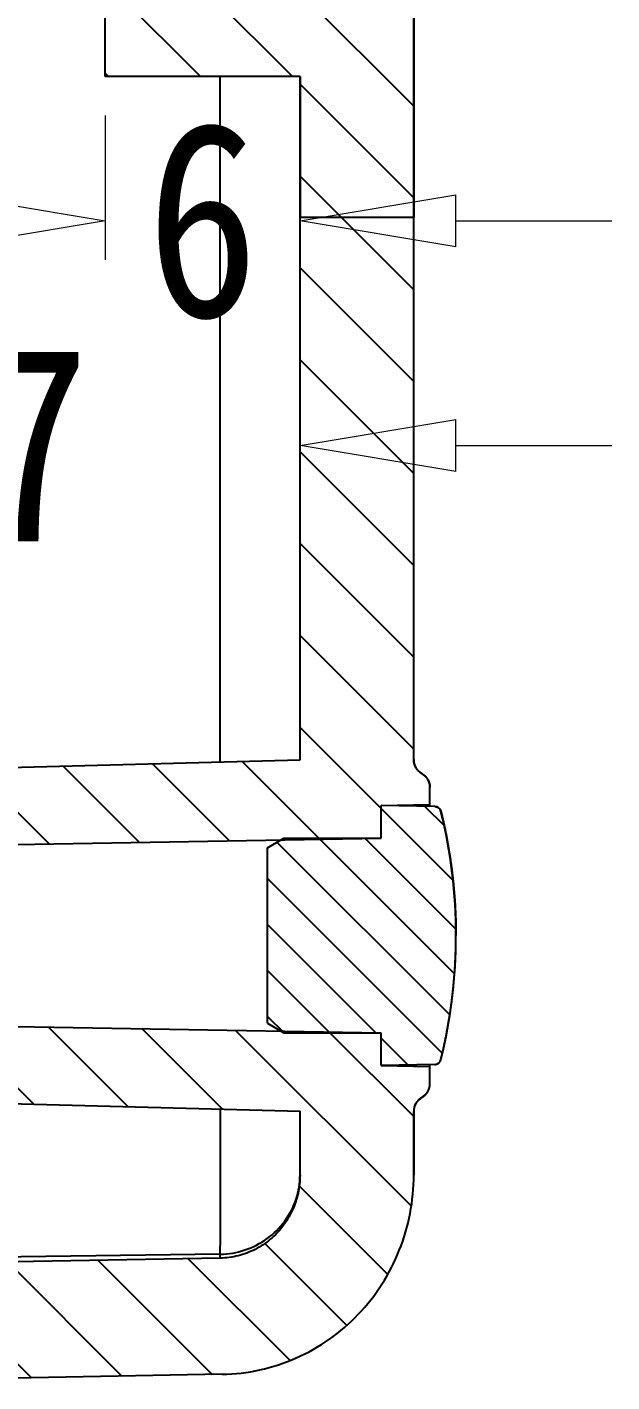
# Model space of a CAD drawing. Header units: millimetres. Extents: x 1786 to 2940, y -3417 to -1928.
# Drawn here: x 2623.48 to 2641.48, y -3020.15 to -2978.44 of the extents above; entities that cross this region are included whole.
import ezdxf

# ---------------------------------------------------------------- set-up
doc = ezdxf.new("R2010")
doc.units = ezdxf.units.MM
doc.layers.add('dim', color=3, linetype='Continuous', lineweight=9)
doc.styles.add('FFS', font='', dxfattribs={"width": 0.85})
doc.styles.get('FFS').set_extended_font_data('FangSong_GB2312')
doc.dimstyles.new('YanXiu', dxfattribs={"dimtxt": 2.5, "dimasz": 2.2, "dimexe": 1, "dimexo": 0.6, "dimgap": 0.66, "dimtad": 0, "dimzin": 9, "dimdsep": 46, "dimtxsty": 'FFS', "dimblk": 'CLOSEDBLANK', "dimcen": 0, "dimclrd": 256, "dimclre": 131, "dimclrt": 42, "dimazin": 2, "dimtfac": 1, "dimtofl": 0, "dimtmove": 0, "dimatfit": 3, "dimldrblk": 'CLOSEDBLANK', "dimfxl": 1, "dimlwd": 5, "dimlwe": 5, "dimarcsym": 0})

# ---------------------------------------------------------------- blocks, each defined once
blk = doc.blocks.new('_ClosedBlank')
at = {"color": 0, "linetype": 'ByBlock', "lineweight": -2}
for p, q in [((-1, 0.1667), (0, 0)), ((-1, 0.1667), (-1, -0.1667)), ((0, 0), (-1, -0.1667))]:
    blk.add_line(p, q, dxfattribs=at)
blk = doc.blocks.new('*D15')
at = {"layer": 'Defpoints', "color": 0, "transparency": 16777216}
for p in [(-50.276, 64.556), (-80.547, 59.373), (-50.276, 58.332)]:
    blk.add_point(p, dxfattribs=at)
at = {"layer": 'dim', "color": 131, "lineweight": 5, "transparency": 16777216}
for p, q in [((-80.547, 60.572), (-80.547, 65.756)), ((-50.276, 59.531), (-50.276, 65.756))]:
    blk.add_line(p, q, dxfattribs=at)
at = {"layer": 'dim', "lineweight": 5, "transparency": 16777216}
for p, q in [((-85.347, 64.556), (-90.147, 64.556)), ((-45.476, 64.556), (-40.676, 64.556))]:
    blk.add_line(p, q, dxfattribs=at)
at = {"layer": 'dim', "lineweight": 5, "transparency": 16777216, "xscale": 4.800000000000001, "yscale": 4.800000000000001, "zscale": 4.800000000000001}
blk.add_blockref('_ClosedBlank', (-80.547, 64.556), dxfattribs=at)
at = {"layer": 'dim', "lineweight": 5, "transparency": 16777216, "xscale": 4.800000000000001, "yscale": 4.800000000000001, "zscale": 4.800000000000001, "rotation": 180}
blk.add_blockref('_ClosedBlank', (-50.276, 64.556), dxfattribs=at)
at = {"layer": 'dim', "color": 42, "transparency": 16777216, "insert": (-65.412, 64.556), "char_height": 6, "attachment_point": 5, "style": 'FFS'}
blk.add_mtext('30.27', dxfattribs=at)
blk = doc.blocks.new('*D18')
at = {"layer": 'Defpoints', "color": 0, "transparency": 16777216}
for p in [(-56.276, 75.917), (-50.276, 75.917), (-56.276, 71.475)]:
    blk.add_point(p, dxfattribs=at)
at = {"layer": 'dim', "color": 131, "lineweight": 5, "transparency": 16777216}
for p, q in [((-56.276, 74.718), (-56.276, 70.275)), ((-50.276, 74.718), (-50.276, 70.275))]:
    blk.add_line(p, q, dxfattribs=at)
at = {"layer": 'dim', "lineweight": 5, "transparency": 16777216}
for p, q in [((-61.076, 71.475), (-65.876, 71.475)), ((-45.476, 71.475), (-40.676, 71.475))]:
    blk.add_line(p, q, dxfattribs=at)
at = {"layer": 'dim', "lineweight": 5, "transparency": 16777216, "xscale": 4.800000000000001, "yscale": 4.800000000000001, "zscale": 4.800000000000001}
blk.add_blockref('_ClosedBlank', (-56.276, 71.475), dxfattribs=at)
at = {"layer": 'dim', "lineweight": 5, "transparency": 16777216, "xscale": 4.800000000000001, "yscale": 4.800000000000001, "zscale": 4.800000000000001, "rotation": 180}
blk.add_blockref('_ClosedBlank', (-50.276, 71.475), dxfattribs=at)
at = {"layer": 'dim', "color": 42, "transparency": 16777216, "insert": (-53.276, 71.475), "char_height": 6, "attachment_point": 5, "style": 'FFS'}
blk.add_mtext('6', dxfattribs=at)
blk = doc.blocks.new('u231')
at = {"linetype": 'Continuous'}
h = blk.add_hatch(dxfattribs=at)
h.set_pattern_fill('DEFAULT__10', color=2, scale=2, angle=-45, style=0, pattern_type=0)
h.set_pattern_definition([(315, (-644.6682, -170.3484), (1.4142136, 1.4142136), [])])
edge = h.paths.add_edge_path()
edge.add_line((-66.276, 36.231), (-66.276, 37.56))
edge.add_line((-67.476, 37.624), (-66.276, 37.56))
edge.add_line((-67.476, 37.624), (-67.476, 39.277))
edge.add_line((-52.733, 39.54), (-67.476, 39.277))
edge.add_spline(control_points=[(-50.276, 42.097), (-50.276, 41.905), (-50.317, 41.534), (-50.496, 40.997), (-50.787, 40.513), (-51.176, 40.104), (-51.647, 39.791), (-52.176, 39.592), (-52.543, 39.543), (-52.733, 39.54)], knot_values=[0, 0, 0, 0, 0.142857, 0.285714, 0.428571, 0.571429, 0.714286, 0.857143, 1, 1, 1, 1], degree=3, periodic=0)
edge.add_line((-50.276, 42.097), (-50.276, 44.064))
edge.add_line((-76.226, 44.744), (-50.276, 44.064))
edge.add_line((-76.226, 44.744), (-76.226, 47.723))
edge.add_line((-76.226, 47.723), (-60.776, 47.588))
edge.add_line((-60.776, 46.7), (-60.776, 47.588))
edge.add_line((-60.776, 46.7), (-47.776, 46.473))
edge.add_line((-47.776, 45.469), (-47.776, 46.473))
edge.add_line((-47.776, 45.469), (-46.276, 45.443))
edge.add_line((-46.276, 44.919), (-46.276, 45.443))
edge.add_spline(control_points=[(-46.526, 44.486), (-46.368, 44.578), (-46.276, 44.736), (-46.276, 44.919)], knot_values=[0, 0, 0, 0, 1, 1, 1, 1], weights=[1, 0.910684, 0.910684, 1], degree=3, periodic=0)
edge.add_spline(control_points=[(-46.526, 44.486), (-46.685, 44.395), (-46.776, 44.236), (-46.776, 44.053)], knot_values=[0, 0, 0, 0, 1, 1, 1, 1], weights=[1, 0.910684, 0.910684, 1], degree=3, periodic=0)
edge.add_line((-46.776, 42.097), (-46.776, 44.053))
edge.add_spline(control_points=[(-52.672, 35.963), (-52.277, 35.97), (-51.505, 36.062), (-50.377, 36.43), (-49.35, 37.013), (-48.454, 37.785), (-47.725, 38.715), (-47.184, 39.768), (-46.851, 40.912), (-46.776, 41.696), (-46.776, 42.097)], knot_values=[0, 0, 0, 0, 0.125, 0.25, 0.375, 0.5, 0.625, 0.75, 0.875, 1, 1, 1, 1], degree=3, periodic=0)
edge.add_line((-52.672, 35.963), (-65.776, 35.729))
edge.add_line((-65.776, 35.729), (-65.776, 36.204))
edge.add_line((-66.276, 36.231), (-65.776, 36.204))
edge = h.paths.add_edge_path()
edge.add_line((-46.776, 54.892), (-46.776, 71.575))
edge.add_spline(control_points=[(-46.526, 54.459), (-46.685, 54.551), (-46.776, 54.709), (-46.776, 54.892)], knot_values=[0, 0, 0, 0, 1, 1, 1, 1], weights=[1, 0.910684, 0.910684, 1], degree=3, periodic=0)
edge.add_spline(control_points=[(-46.526, 54.459), (-46.368, 54.368), (-46.276, 54.209), (-46.276, 54.026)], knot_values=[0, 0, 0, 0, 1, 1, 1, 1], weights=[1, 0.910684, 0.910684, 1], degree=3, periodic=0)
edge.add_line((-46.276, 53.502), (-46.276, 54.026))
edge.add_line((-47.776, 53.476), (-46.276, 53.502))
edge.add_line((-47.776, 52.473), (-47.776, 53.476))
edge.add_line((-60.776, 52.246), (-47.776, 52.473))
edge.add_line((-60.776, 51.357), (-60.776, 52.246))
edge.add_line((-76.226, 51.223), (-60.776, 51.357))
edge.add_line((-76.226, 51.223), (-76.226, 54.201))
edge.add_line((-76.226, 54.201), (-50.276, 54.881))
edge.add_line((-50.276, 54.881), (-50.276, 71.575))
edge.add_line((-46.776, 71.575), (-50.276, 71.575))
edge = h.paths.add_edge_path()
edge.add_line((-46.776, 71.575), (-50.276, 71.575))
edge.add_line((-46.776, 71.575), (-50.276, 71.575))
edge = h.paths.add_edge_path()
edge.add_line((-46.776, 235.236), (-46.776, 198.686))
edge.add_line((-53.276, 198.573), (-46.776, 198.686))
edge.add_line((-53.276, 198.573), (-53.276, 171.508))
edge.add_line((-53.276, 171.508), (-51.276, 171.473))
edge.add_line((-51.276, 171.473), (-51.276, 169.973))
edge.add_line((-57.276, 169.973), (-51.276, 169.973))
edge.add_line((-57.276, 169.973), (-57.276, 164.973))
edge.add_line((-57.276, 164.973), (-51.276, 164.973))
edge.add_line((-51.276, 164.973), (-51.276, 163.823))
edge.add_spline(control_points=[(-51.276, 163.823), (-51.705, 163.823), (-52.115, 163.695), (-52.468, 163.452)], knot_values=[0, 0, 0, 0, 1, 1, 1, 1], weights=[1, 0.969892, 0.969892, 1], degree=3, periodic=0)
edge.add_line((-53.276, 163.438), (-52.468, 163.452))
edge.add_line((-53.276, 163.438), (-53.276, 159.638))
edge.add_line((-53.776, 159.638), (-53.276, 159.638))
edge.add_line((-53.776, 159.638), (-53.776, 156.473))
edge.add_line((-53.776, 156.473), (-53.276, 156.473))
edge.add_line((-53.276, 156.473), (-53.276, 146.532))
edge.add_line((-48.313, 146.446), (-53.276, 146.532))
edge.add_spline(control_points=[(-48.313, 146.446), (-48.095, 146.442), (-47.949, 146.278), (-47.971, 146.06)], knot_values=[0, 0, 0, 0, 1, 1, 1, 1], weights=[1, 0.784661, 0.784661, 1], degree=3, periodic=0)
edge.add_spline(control_points=[(-47.427, 134.266), (-48.188, 138.156), (-48.371, 142.116), (-47.971, 146.06)], knot_values=[0, 0, 0, 0, 1, 1, 1, 1], weights=[1, 0.992806, 0.992806, 1], degree=3, periodic=0)
edge.add_spline(control_points=[(-47.427, 134.266), (-47.065, 132.413), (-47.054, 130.526), (-47.396, 128.669)], knot_values=[0, 0, 0, 0, 1, 1, 1, 1], weights=[1, 0.988296, 0.988296, 1], degree=3, periodic=0)
edge.add_spline(control_points=[(-47.385, 114.009), (-48.288, 118.868), (-48.291, 123.809), (-47.396, 128.669)], knot_values=[0, 0, 0, 0, 1, 1, 1, 1], weights=[1, 0.988878, 0.988878, 1], degree=3, periodic=0)
edge.add_spline(control_points=[(-47.385, 114.009), (-47.047, 112.192), (-47.048, 110.344), (-47.386, 108.527)], knot_values=[0, 0, 0, 0, 1, 1, 1, 1], weights=[1, 0.988772, 0.988772, 1], degree=3, periodic=0)
edge.add_spline(control_points=[(-47.939, 97.973), (-48.219, 101.505), (-48.034, 105.043), (-47.386, 108.527)], knot_values=[0, 0, 0, 0, 1, 1, 1, 1], weights=[1, 0.994244, 0.994244, 1], degree=3, periodic=0)
edge.add_spline(control_points=[(-48.047, 97.692), (-47.969, 97.766), (-47.931, 97.866), (-47.939, 97.973)], knot_values=[0, 0, 0, 0, 1, 1, 1, 1], weights=[1, 0.934846, 0.934846, 1], degree=3, periodic=0)
edge.add_spline(control_points=[(-51.754, 89.967), (-51.509, 92.944), (-50.216, 95.637), (-48.047, 97.692)], knot_values=[0, 0, 0, 0, 1, 1, 1, 1], weights=[1, 0.956068, 0.956068, 1], degree=3, periodic=0)
edge.add_spline(control_points=[(-52.097, 89.646), (-51.908, 89.649), (-51.77, 89.778), (-51.754, 89.967)], knot_values=[0, 0, 0, 0, 1, 1, 1, 1], weights=[1, 0.827667, 0.827667, 1], degree=3, periodic=0)
edge.add_line((-52.097, 89.646), (-53.276, 89.625))
edge.add_line((-53.276, 89.625), (-53.276, 79.075))
edge.add_line((-53.276, 79.075), (-46.776, 78.961))
edge.add_line((-46.776, 78.961), (-46.776, 71.575))
edge.add_line((-46.776, 71.575), (-50.276, 71.575))
edge.add_line((-50.276, 75.917), (-50.276, 71.575))
edge.add_line((-50.276, 75.917), (-56.276, 75.917))
edge.add_line((-56.276, 75.917), (-56.276, 91.591))
edge.add_spline(control_points=[(-56.276, 91.591), (-56.276, 92.168), (-55.871, 92.58), (-55.294, 92.59)], knot_values=[0, 0, 0, 0, 1, 1, 1, 1], weights=[1, 0.808834, 0.808834, 1], degree=3, periodic=0)
edge.add_line((-55.098, 92.594), (-55.294, 92.59))
edge.add_spline(control_points=[(-54.158, 93.305), (-54.288, 92.874), (-54.647, 92.602), (-55.098, 92.594)], knot_values=[0, 0, 0, 0, 1, 1, 1, 1], weights=[1, 0.871858, 0.871858, 1], degree=3, periodic=0)
edge.add_spline(control_points=[(-54.158, 93.305), (-53.565, 95.273), (-52.586, 97.079), (-51.262, 98.65)], knot_values=[0, 0, 0, 0, 1, 1, 1, 1], weights=[1, 0.986169, 0.986169, 1], degree=3, periodic=0)
edge.add_spline(control_points=[(-51.027, 99.337), (-51.016, 99.084), (-51.098, 98.844), (-51.262, 98.65)], knot_values=[0, 0, 0, 0, 1, 1, 1, 1], weights=[1, 0.95456, 0.95456, 1], degree=3, periodic=0)
edge.add_spline(control_points=[(-51.027, 99.337), (-51.164, 102.602), (-50.933, 105.862), (-50.335, 109.075)], knot_values=[0, 0, 0, 0, 1, 1, 1, 1], weights=[1, 0.995749, 0.995749, 1], degree=3, periodic=0)
edge.add_spline(control_points=[(-50.335, 113.462), (-50.065, 112.008), (-50.065, 110.529), (-50.335, 109.075)], knot_values=[0, 0, 0, 0, 1, 1, 1, 1], weights=[1, 0.988772, 0.988772, 1], degree=3, periodic=0)
edge.add_spline(control_points=[(-50.335, 113.462), (-51.304, 118.682), (-51.308, 123.991), (-50.347, 129.213)], knot_values=[0, 0, 0, 0, 1, 1, 1, 1], weights=[1, 0.988878, 0.988878, 1], degree=3, periodic=0)
edge.add_spline(control_points=[(-50.371, 133.69), (-50.081, 132.208), (-50.073, 130.698), (-50.347, 129.213)], knot_values=[0, 0, 0, 0, 1, 1, 1, 1], weights=[1, 0.988296, 0.988296, 1], degree=3, periodic=0)
edge.add_spline(control_points=[(-50.371, 133.69), (-50.939, 136.594), (-51.208, 139.542), (-51.173, 142.501)], knot_values=[0, 0, 0, 0, 1, 1, 1, 1], weights=[1, 0.996511, 0.996511, 1], degree=3, periodic=0)
edge.add_spline(control_points=[(-52.156, 143.512), (-51.573, 143.502), (-51.167, 143.084), (-51.173, 142.501)], knot_values=[0, 0, 0, 0, 1, 1, 1, 1], weights=[1, 0.806127, 0.806127, 1], degree=3, periodic=0)
edge.add_line((-52.156, 143.512), (-55.294, 143.567))
edge.add_spline(control_points=[(-56.276, 144.567), (-56.276, 143.989), (-55.871, 143.577), (-55.294, 143.567)], knot_values=[0, 0, 0, 0, 1, 1, 1, 1], weights=[1, 0.808834, 0.808834, 1], degree=3, periodic=0)
edge.add_line((-56.276, 144.567), (-56.276, 163.473))
edge.add_line((-56.276, 163.473), (-58.776, 163.473))
edge.add_line((-58.776, 171.473), (-58.776, 163.473))
edge.add_line((-56.276, 171.473), (-58.776, 171.473))
edge.add_line((-56.276, 171.473), (-56.276, 201.73))
edge.add_line((-50.276, 201.73), (-56.276, 201.73))
edge.add_line((-50.276, 235.236), (-50.276, 201.73))
edge.add_spline(control_points=[(-50.276, 235.236), (-50.276, 236.68), (-51.289, 237.71), (-52.733, 237.736)], knot_values=[0, 0, 0, 0, 1, 1, 1, 1], weights=[1, 0.808834, 0.808834, 1], degree=3, periodic=0)
edge.add_line((-55.276, 237.78), (-52.733, 237.736))
edge.add_line((-55.276, 237.78), (-55.276, 238.623))
edge.add_line((-53.676, 238.623), (-55.276, 238.623))
edge.add_line((-53.676, 238.623), (-53.676, 240.223))
edge.add_line((-53.676, 240.223), (-55.276, 240.223))
edge.add_line((-55.276, 240.223), (-55.276, 241.281))
edge.add_line((-55.276, 241.281), (-52.672, 241.235))
edge.add_spline(control_points=[(-46.776, 235.236), (-46.776, 238.702), (-49.206, 241.175), (-52.672, 241.235)], knot_values=[0, 0, 0, 0, 1, 1, 1, 1], weights=[1, 0.808834, 0.808834, 1], degree=3, periodic=0)
h = blk.add_hatch(dxfattribs=at)
h.set_pattern_fill('DEFAULT__2', color=2, angle=-45, style=0, pattern_type=0)
h.set_pattern_definition([(315, (-645.3753, -171.0555), (0.7071068, 0.7071068), [])])
edge = h.paths.add_edge_path()
edge.add_line((-46.13, 53.444), (-47.776, 53.473))
edge.add_spline(control_points=[(-46.13, 53.444), (-46.035, 53.442), (-45.962, 53.383), (-45.939, 53.292)], knot_values=[0, 0, 0, 0, 1, 1, 1, 1], weights=[1, 0.861587, 0.861587, 1], degree=3, periodic=0)
edge.add_spline(control_points=[(-45.939, 53.292), (-45.631, 52.04), (-45.476, 50.761), (-45.476, 49.473)], knot_values=[0, 0, 0, 0, 1, 1, 1, 1], weights=[1, 0.99516, 0.99516, 1], degree=3, periodic=0)
edge.add_spline(control_points=[(-45.939, 45.654), (-45.631, 46.905), (-45.476, 48.184), (-45.476, 49.473)], knot_values=[0, 0, 0, 0, 1, 1, 1, 1], weights=[1, 0.99516, 0.99516, 1], degree=3, periodic=0)
edge.add_spline(control_points=[(-46.13, 45.501), (-46.035, 45.503), (-45.962, 45.562), (-45.939, 45.654)], knot_values=[0, 0, 0, 0, 1, 1, 1, 1], weights=[1, 0.861587, 0.861587, 1], degree=3, periodic=0)
edge.add_line((-46.13, 45.501), (-47.776, 45.473))
edge.add_line((-47.776, 45.473), (-47.776, 46.473))
edge.add_line((-50.776, 46.473), (-47.776, 46.473))
edge.add_line((-51.276, 46.773), (-50.776, 46.473))
edge.add_line((-51.276, 46.773), (-51.276, 52.173))
edge.add_line((-51.276, 52.173), (-50.776, 52.473))
edge.add_line((-50.776, 52.473), (-47.776, 52.473))
edge.add_line((-47.776, 52.473), (-47.776, 53.473))
at = {"color": 7, "linetype": 'Continuous'}
for p, q in [((-46.776, 54.892), (-46.776, 159.223)), ((-56.276, 75.917), (-56.276, 91.591)), ((-56.276, 75.917), (-56.276, 91.591)), ((-46.776, 78.961), (-46.776, 71.575)), ((-50.276, 75.917), (-56.276, 75.917)), ((-50.276, 75.917), (-56.276, 75.917)), ((-52.733, 54.817), (-52.733, 75.917)), ((-50.276, 75.917), (-50.276, 71.575)), ((-50.276, 54.881), (-50.276, 75.917)), ((-46.776, 71.575), (-50.276, 71.575)), ((-46.776, 71.575), (-50.276, 71.575)), ((-46.776, 71.575), (-50.276, 71.575)), ((-46.776, 71.575), (-50.276, 71.575)), ((-50.276, 54.881), (-50.276, 71.575)), ((-46.776, 54.892), (-46.776, 71.575)), ((-76.226, 54.201), (-50.276, 54.881)), ((-76.226, 54.201), (-50.276, 54.881)), ((-46.276, 53.502), (-46.276, 54.026)), ((-46.276, 53.444), (-46.276, 54.026)), ((-47.776, 53.476), (-46.276, 53.502)), ((-47.776, 53.476), (-46.276, 53.502)), ((-47.776, 52.473), (-47.776, 53.476)), ((-47.776, 52.473), (-47.776, 53.476)), ((-47.776, 52.473), (-47.776, 53.473)), ((-46.13, 53.444), (-47.776, 53.473)), ((-46.13, 53.444), (-47.776, 53.473)), ((-60.776, 52.246), (-47.776, 52.473)), ((-60.776, 52.246), (-47.776, 52.473)), ((-51.276, 52.173), (-50.776, 52.473)), ((-51.276, 52.173), (-50.776, 52.473)), ((-51.276, 46.773), (-51.276, 52.173)), ((-51.276, 46.773), (-51.276, 52.173)), ((-50.776, 52.473), (-47.776, 52.473)), ((-50.776, 52.473), (-47.776, 52.473)), ((-51.276, 46.773), (-50.776, 46.473)), ((-51.276, 46.773), (-50.776, 46.473)), ((-60.776, 46.7), (-47.776, 46.473)), ((-60.776, 46.7), (-47.776, 46.473)), ((-50.776, 46.473), (-47.776, 46.473)), ((-50.776, 46.473), (-47.776, 46.473)), ((-47.776, 45.469), (-47.776, 46.473)), ((-47.776, 45.473), (-47.776, 46.473)), ((-47.776, 45.469), (-47.776, 46.473)), ((-46.13, 45.501), (-47.776, 45.473)), ((-46.13, 45.501), (-47.776, 45.473)), ((-47.776, 45.469), (-46.276, 45.443)), ((-47.776, 45.469), (-46.276, 45.443)), ((-46.276, 44.919), (-46.276, 45.501)), ((-46.276, 44.919), (-46.276, 45.443)), ((-76.226, 44.744), (-50.276, 44.064)), ((-76.226, 44.744), (-50.276, 44.064)), ((-50.276, 42.097), (-50.276, 44.064)), ((-50.276, 42.097), (-50.276, 44.064)), ((-46.776, 44.053), (-46.776, 42.097)), ((-46.776, 42.097), (-46.776, 44.053)), ((-52.733, 39.661), (-67.476, 39.456)), ((-52.733, 39.54), (-52.733, 39.661)), ((-52.733, 39.54), (-67.476, 39.277)), ((-52.733, 39.54), (-67.476, 39.277)), ((-52.672, 35.963), (-65.776, 35.729)), ((-52.672, 35.963), (-65.776, 35.729))]:
    blk.add_line(p, q, dxfattribs=at)
for centre, radius, start, end in [((-46.276, 54.892), 0.5, 180, 240), ((-46.776, 54.026), 0.5, 0, 60), ((-46.133, 53.244), 0.2, 13.8171, 89), ((-61.467, 49.473), 15.991, 346.1829, 13.8171), ((-46.133, 45.701), 0.2, 271, 346.1829), ((-46.776, 44.919), 0.5, 300, 0), ((-46.276, 44.053), 0.5, 120, 180)]:
    blk.add_arc(centre, radius, start, end, dxfattribs=at)
for points, start_tangent, end_tangent in [([(-46.526, 54.459), (-46.533, 54.463), (-46.54, 54.467), (-46.546, 54.471), (-46.553, 54.476), (-46.56, 54.48), (-46.566, 54.485), (-46.573, 54.489), (-46.579, 54.494), (-46.585, 54.499), (-46.592, 54.504), (-46.598, 54.509), (-46.604, 54.515), (-46.61, 54.52), (-46.616, 54.526), (-46.622, 54.531), (-46.628, 54.537), (-46.634, 54.543), (-46.64, 54.549), (-46.645, 54.555), (-46.651, 54.561), (-46.656, 54.567), (-46.662, 54.574), (-46.667, 54.58), (-46.672, 54.587), (-46.677, 54.593), (-46.682, 54.6), (-46.687, 54.607), (-46.692, 54.614), (-46.696, 54.621), (-46.701, 54.628), (-46.705, 54.635), (-46.709, 54.642), (-46.713, 54.649), (-46.717, 54.657), (-46.721, 54.664), (-46.725, 54.672), (-46.729, 54.679), (-46.732, 54.687), (-46.735, 54.694), (-46.739, 54.702), (-46.742, 54.71), (-46.745, 54.718), (-46.748, 54.725), (-46.75, 54.733), (-46.753, 54.741), (-46.755, 54.749), (-46.758, 54.757), (-46.76, 54.765), (-46.762, 54.773), (-46.764, 54.781), (-46.765, 54.789), (-46.767, 54.797), (-46.769, 54.805), (-46.77, 54.813), (-46.771, 54.821), (-46.772, 54.829), (-46.773, 54.837), (-46.774, 54.845), (-46.775, 54.853), (-46.775, 54.861), (-46.776, 54.869), (-46.776, 54.876), (-46.776, 54.884), (-46.776, 54.892)], (-0.866025, 0.5), (0, 1)), ([(-46.526, 54.459), (-46.519, 54.455), (-46.513, 54.451), (-46.506, 54.447), (-46.499, 54.443), (-46.493, 54.438), (-46.486, 54.434), (-46.48, 54.429), (-46.473, 54.424), (-46.467, 54.419), (-46.461, 54.414), (-46.454, 54.409), (-46.448, 54.404), (-46.442, 54.398), (-46.436, 54.393), (-46.43, 54.387), (-46.424, 54.381), (-46.418, 54.375), (-46.413, 54.37), (-46.407, 54.363), (-46.402, 54.357), (-46.396, 54.351), (-46.391, 54.345), (-46.386, 54.338), (-46.38, 54.332), (-46.375, 54.325), (-46.37, 54.318), (-46.366, 54.311), (-46.361, 54.305), (-46.356, 54.298), (-46.352, 54.29), (-46.347, 54.283), (-46.343, 54.276), (-46.339, 54.269), (-46.335, 54.261), (-46.331, 54.254), (-46.327, 54.247), (-46.324, 54.239), (-46.32, 54.231), (-46.317, 54.224), (-46.314, 54.216), (-46.311, 54.208), (-46.308, 54.201), (-46.305, 54.193), (-46.302, 54.185), (-46.3, 54.177), (-46.297, 54.169), (-46.295, 54.161), (-46.293, 54.153), (-46.291, 54.145), (-46.289, 54.137), (-46.287, 54.129), (-46.285, 54.121), (-46.284, 54.113), (-46.283, 54.105), (-46.281, 54.097), (-46.28, 54.089), (-46.279, 54.081), (-46.278, 54.074), (-46.278, 54.066), (-46.277, 54.058), (-46.277, 54.05), (-46.276, 54.042), (-46.276, 54.034), (-46.276, 54.026)], (0.866025, -0.5), (0, -1)), ([(-46.13, 53.444), (-46.126, 53.444), (-46.122, 53.444), (-46.118, 53.443), (-46.114, 53.443), (-46.11, 53.443), (-46.106, 53.442), (-46.103, 53.442), (-46.099, 53.441), (-46.095, 53.44), (-46.091, 53.439), (-46.087, 53.438), (-46.083, 53.437), (-46.079, 53.436), (-46.075, 53.435), (-46.071, 53.434), (-46.067, 53.433), (-46.063, 53.431), (-46.059, 53.43), (-46.056, 53.428), (-46.052, 53.427), (-46.048, 53.425), (-46.044, 53.423), (-46.04, 53.421), (-46.037, 53.419), (-46.033, 53.417), (-46.029, 53.415), (-46.026, 53.413), (-46.022, 53.41), (-46.019, 53.408), (-46.015, 53.405), (-46.012, 53.403), (-46.008, 53.4), (-46.005, 53.398), (-46.002, 53.395), (-45.999, 53.392), (-45.996, 53.389), (-45.993, 53.386), (-45.99, 53.383), (-45.987, 53.38), (-45.984, 53.377), (-45.981, 53.374), (-45.978, 53.37), (-45.976, 53.367), (-45.973, 53.364), (-45.971, 53.361), (-45.968, 53.357), (-45.966, 53.354), (-45.964, 53.35), (-45.962, 53.347), (-45.96, 53.343), (-45.958, 53.34), (-45.956, 53.336), (-45.954, 53.332), (-45.952, 53.329), (-45.95, 53.325), (-45.949, 53.321), (-45.947, 53.318), (-45.946, 53.314), (-45.944, 53.31), (-45.943, 53.307), (-45.942, 53.303), (-45.941, 53.299), (-45.94, 53.295), (-45.939, 53.292)], (0.999848, -0.017452), (0.238823, -0.971063)), ([(-45.939, 53.292), (-45.911, 53.175), (-45.883, 53.058), (-45.857, 52.94), (-45.831, 52.823), (-45.806, 52.705), (-45.782, 52.587), (-45.759, 52.468), (-45.737, 52.35), (-45.716, 52.231), (-45.696, 52.112), (-45.676, 51.993), (-45.658, 51.874), (-45.64, 51.755), (-45.623, 51.635), (-45.607, 51.516), (-45.592, 51.396), (-45.578, 51.276), (-45.565, 51.156), (-45.553, 51.036), (-45.542, 50.916), (-45.531, 50.796), (-45.522, 50.676), (-45.513, 50.556), (-45.505, 50.435), (-45.498, 50.315), (-45.493, 50.195), (-45.488, 50.074), (-45.483, 49.954), (-45.48, 49.833), (-45.478, 49.713), (-45.477, 49.593), (-45.476, 49.473)], (0.238823, -0.971063), (0, -1)), ([(-45.939, 45.654), (-45.911, 45.77), (-45.883, 45.888), (-45.857, 46.005), (-45.831, 46.123), (-45.806, 46.24), (-45.782, 46.358), (-45.759, 46.477), (-45.737, 46.595), (-45.716, 46.714), (-45.696, 46.833), (-45.676, 46.952), (-45.658, 47.071), (-45.64, 47.19), (-45.623, 47.31), (-45.607, 47.429), (-45.592, 47.549), (-45.578, 47.669), (-45.565, 47.789), (-45.553, 47.909), (-45.542, 48.029), (-45.531, 48.149), (-45.522, 48.269), (-45.513, 48.39), (-45.505, 48.51), (-45.498, 48.63), (-45.493, 48.751), (-45.488, 48.871), (-45.483, 48.991), (-45.48, 49.112), (-45.478, 49.232), (-45.477, 49.352), (-45.476, 49.473)], (0.238823, 0.971063), (0, 1)), ([(-46.13, 45.501), (-46.126, 45.501), (-46.122, 45.502), (-46.118, 45.502), (-46.114, 45.502), (-46.11, 45.503), (-46.106, 45.503), (-46.103, 45.504), (-46.099, 45.504), (-46.095, 45.505), (-46.091, 45.506), (-46.087, 45.507), (-46.083, 45.508), (-46.079, 45.509), (-46.075, 45.51), (-46.071, 45.511), (-46.067, 45.513), (-46.063, 45.514), (-46.059, 45.515), (-46.056, 45.517), (-46.052, 45.519), (-46.048, 45.52), (-46.044, 45.522), (-46.04, 45.524), (-46.037, 45.526), (-46.033, 45.528), (-46.029, 45.53), (-46.026, 45.533), (-46.022, 45.535), (-46.019, 45.537), (-46.015, 45.54), (-46.012, 45.542), (-46.008, 45.545), (-46.005, 45.548), (-46.002, 45.55), (-45.999, 45.553), (-45.996, 45.556), (-45.993, 45.559), (-45.99, 45.562), (-45.987, 45.565), (-45.984, 45.568), (-45.981, 45.572), (-45.978, 45.575), (-45.976, 45.578), (-45.973, 45.581), (-45.971, 45.585), (-45.968, 45.588), (-45.966, 45.592), (-45.964, 45.595), (-45.962, 45.599), (-45.96, 45.602), (-45.958, 45.606), (-45.956, 45.609), (-45.954, 45.613), (-45.952, 45.617), (-45.95, 45.62), (-45.949, 45.624), (-45.947, 45.628), (-45.946, 45.631), (-45.944, 45.635), (-45.943, 45.639), (-45.942, 45.642), (-45.941, 45.646), (-45.94, 45.65), (-45.939, 45.654)], (0.999848, 0.017452), (0.238823, 0.971063)), ([(-46.526, 44.486), (-46.519, 44.49), (-46.513, 44.494), (-46.506, 44.498), (-46.499, 44.503), (-46.493, 44.507), (-46.486, 44.512), (-46.48, 44.516), (-46.473, 44.521), (-46.467, 44.526), (-46.461, 44.531), (-46.454, 44.536), (-46.448, 44.542), (-46.442, 44.547), (-46.436, 44.553), (-46.43, 44.558), (-46.424, 44.564), (-46.418, 44.57), (-46.413, 44.576), (-46.407, 44.582), (-46.402, 44.588), (-46.396, 44.594), (-46.391, 44.601), (-46.386, 44.607), (-46.38, 44.614), (-46.375, 44.62), (-46.37, 44.627), (-46.366, 44.634), (-46.361, 44.641), (-46.356, 44.648), (-46.352, 44.655), (-46.347, 44.662), (-46.343, 44.669), (-46.339, 44.676), (-46.335, 44.684), (-46.331, 44.691), (-46.327, 44.699), (-46.324, 44.706), (-46.32, 44.714), (-46.317, 44.721), (-46.314, 44.729), (-46.311, 44.737), (-46.308, 44.745), (-46.305, 44.752), (-46.302, 44.76), (-46.3, 44.768), (-46.297, 44.776), (-46.295, 44.784), (-46.293, 44.792), (-46.291, 44.8), (-46.289, 44.808), (-46.287, 44.816), (-46.285, 44.824), (-46.284, 44.832), (-46.283, 44.84), (-46.281, 44.848), (-46.28, 44.856), (-46.279, 44.864), (-46.278, 44.872), (-46.278, 44.88), (-46.277, 44.888), (-46.277, 44.896), (-46.276, 44.903), (-46.276, 44.911), (-46.276, 44.919)], (0.866025, 0.5), (0, 1)), ([(-46.526, 44.486), (-46.533, 44.482), (-46.54, 44.478), (-46.546, 44.474), (-46.553, 44.469), (-46.56, 44.465), (-46.566, 44.46), (-46.573, 44.456), (-46.579, 44.451), (-46.585, 44.446), (-46.592, 44.441), (-46.598, 44.436), (-46.604, 44.43), (-46.61, 44.425), (-46.616, 44.42), (-46.622, 44.414), (-46.628, 44.408), (-46.634, 44.402), (-46.64, 44.396), (-46.645, 44.39), (-46.651, 44.384), (-46.656, 44.378), (-46.662, 44.372), (-46.667, 44.365), (-46.672, 44.359), (-46.677, 44.352), (-46.682, 44.345), (-46.687, 44.338), (-46.692, 44.331), (-46.696, 44.324), (-46.701, 44.317), (-46.705, 44.31), (-46.709, 44.303), (-46.713, 44.296), (-46.717, 44.288), (-46.721, 44.281), (-46.725, 44.274), (-46.729, 44.266), (-46.732, 44.258), (-46.735, 44.251), (-46.739, 44.243), (-46.742, 44.235), (-46.745, 44.228), (-46.748, 44.22), (-46.75, 44.212), (-46.753, 44.204), (-46.755, 44.196), (-46.758, 44.188), (-46.76, 44.18), (-46.762, 44.172), (-46.764, 44.164), (-46.765, 44.156), (-46.767, 44.148), (-46.769, 44.14), (-46.77, 44.132), (-46.771, 44.124), (-46.772, 44.116), (-46.773, 44.108), (-46.774, 44.1), (-46.775, 44.092), (-46.775, 44.085), (-46.776, 44.077), (-46.776, 44.069), (-46.776, 44.061), (-46.776, 44.053)], (-0.866025, -0.5), (0, -1)), ([(-52.733, 39.661), (-52.726, 40.277), (-52.722, 41.284), (-52.72, 42.632), (-52.721, 44.128)], (0.019537, 0.999809), (-0.001528, 0.999999)), ([(-52.733, 39.661), (-51.971, 39.791), (-51.286, 40.143), (-50.743, 40.682), (-50.396, 41.357), (-50.276, 42.104)], (0.999855, 0.017057), (0, 1)), ([(-50.276, 42.097), (-50.337, 41.537), (-50.515, 41.006), (-50.804, 40.525), (-51.19, 40.12), (-51.657, 39.81), (-52.18, 39.613), (-52.733, 39.54)], (0, -1), (-0.999841, -0.017846)), ([(-50.276, 42.097), (-50.337, 41.537), (-50.515, 41.006), (-50.804, 40.525), (-51.19, 40.12), (-51.657, 39.81), (-52.18, 39.613), (-52.733, 39.54)], (0, -1), (-0.999841, -0.017846)), ([(-52.672, 35.963), (-51.51, 36.1), (-50.394, 36.466), (-49.372, 37.045), (-48.482, 37.811), (-47.756, 38.736), (-47.219, 39.783), (-46.888, 40.917), (-46.776, 42.097)], (0.999841, 0.017832), (0, 1)), ([(-52.672, 35.963), (-51.51, 36.1), (-50.394, 36.466), (-49.372, 37.045), (-48.482, 37.811), (-47.756, 38.736), (-47.219, 39.783), (-46.888, 40.917), (-46.776, 42.097)], (0.999841, 0.017832), (0, 1))]:
    blk.add_spline(points, degree=3, dxfattribs=dict(at, start_tangent=start_tangent, end_tangent=end_tangent))
at = {"layer": 'dim'}
for base, p1, p2, picture, middle in [((-56.276, 71.475), (-50.276, 75.917), (-56.276, 75.917), '*D18', (-53.276, 71.475)), ((-50.276, 64.556), (-80.547, 59.373), (-50.276, 58.332), '*D15', (-65.412, 64.556))]:
    dim = blk.add_linear_dim(base=base, p1=p1, p2=p2, dimstyle='YanXiu', override={"dimtxt": 6, "dimasz": 4.8, "dimexe": 1.1994, "dimexo": 1.1994, "dimgap": 1.1994}, dxfattribs=at)
    dim.commit()
    dim.dimension.update_dxf_attribs({"geometry": picture, "text_midpoint": middle})

msp = doc.modelspace()

# ---------------------------------------------------------------- block references
msp.add_blockref('u231', (2682.152, -3055.88, 0))

doc.saveas('drawing.dxf')
